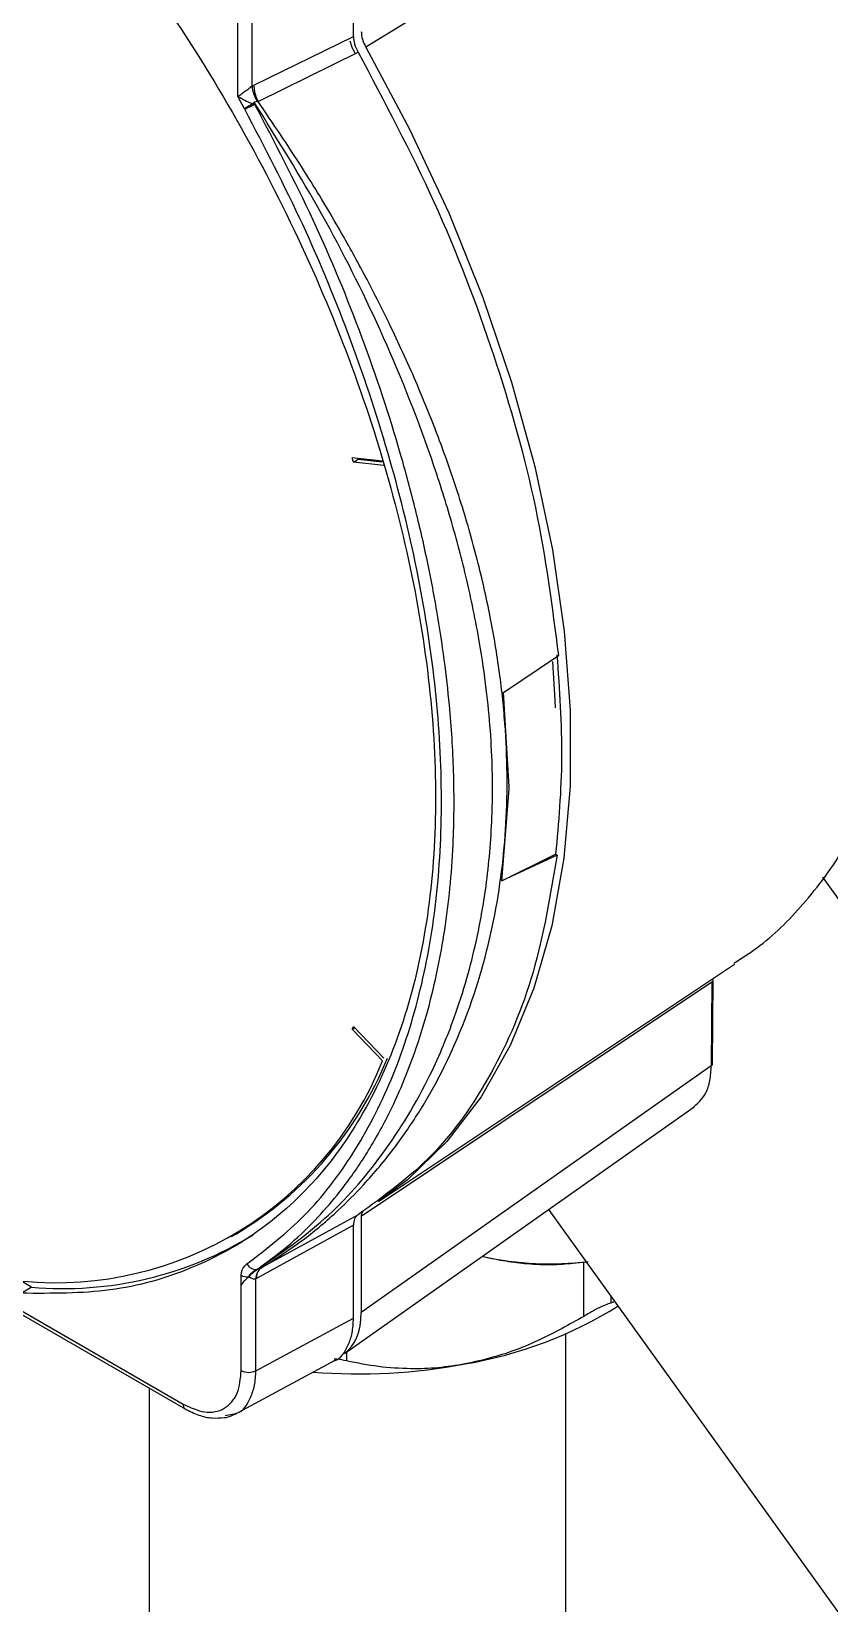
# Model space of a CAD drawing. Extents: x 150 to 4150, y 50 to 2920.
# Drawn here: x 3504.5 to 3590.7, y 1346 to 1515.7 of the extents above; entities that cross this region are included whole.
import ezdxf

# ---------------------------------------------------------------- set-up
doc = ezdxf.new("R2010")
doc.units = 0
doc.header["$LTSCALE"] = 10
doc.linetypes.add('SLD-KATı', pattern=[0])
doc.layers.get('0').update_dxf_attribs({"linetype": 'CONTINUOUS'})

msp = doc.modelspace()

# ---------------------------------------------------------------- linework, layer by layer
at = {"color": 7, "linetype": 'SLD-KATı'}
for p, q in [((3539.28, 1515.2), (3539.28, 1588.78)), ((3526.81, 1508.71), (3526.81, 1587.89)), ((3528.36, 1509.85), (3528.36, 1587.87)), ((3598.63, 1549.63), (3540.63, 1514.02)), ((3528.53, 1509.94), (3539.28, 1515.2)), ((3528.98, 1508.18), (3539.79, 1513.48)), ((3527.52, 1507.38), (3526.81, 1508.71)), ((3528.36, 1509.85), (3528.53, 1509.94)), ((3527.55, 1507.33), (3527.52, 1507.38)), ((3528.4, 1507.93), (3528.58, 1508.1)), ((3528.61, 1507.9), (3528.4, 1507.93)), ((3528.91, 1508.16), (3528.58, 1508.1)), ((3528.61, 1507.9), (3528.58, 1508.1)), ((3542.42, 1469.33), (3539.15, 1469.7)), ((3539.28, 1469.24), (3539.15, 1469.7)), ((3539.28, 1469.24), (3539.81, 1469.55)), ((3542.56, 1468.88), (3539.28, 1469.24)), ((3539.79, 1469.63), (3539.81, 1469.55)), ((3539.81, 1469.55), (3542.37, 1469.26)), ((3555.48, 1444.39), (3561.42, 1448.36)), ((3556.08, 1434.2), (3555.48, 1444.39)), ((3556.08, 1433.97), (3556.08, 1434.2)), ((3555.29, 1424.03), (3556.08, 1433.97)), ((3555.29, 1424.03), (3561.11, 1426.92)), ((3561.27, 1426.83), (3555.29, 1424.03)), ((3561.11, 1426.92), (3561.27, 1426.83)), ((3618.88, 1384.24), (3589.96, 1424.45)), ((3425.1, 1422.85), (3520.9, 1367.55)), ((3425.33, 1422.33), (3521.13, 1367.03)), ((3541.98, 1389.43), (3580.43, 1415.05)), ((3540.13, 1387.86), (3577.99, 1413.13)), ((3577.99, 1413.13), (3577.92, 1404.07)), ((3578.05, 1404.26), (3578.12, 1413.32)), ((3539.15, 1408.03), (3539.28, 1408.33)), ((3539.15, 1408.03), (3539.42, 1408.18)), ((3542.42, 1404.6), (3539.15, 1408.03)), ((3542.56, 1404.91), (3539.28, 1408.33)), ((3577.92, 1404.07), (3540.13, 1377.43)), ((3538.31, 1373.01), (3576.08, 1399.64)), ((3560.35, 1388.55), (3599.15, 1334.6)), ((3539.28, 1386.86), (3528.83, 1381.12)), ((3539.79, 1388), (3529.33, 1382.25)), ((3539.28, 1376.83), (3539.28, 1386.86)), ((3540.13, 1387.86), (3540.13, 1377.43)), ((3526.12, 1385.64), (3526.65, 1385.95)), ((3527.17, 1380.33), (3527.17, 1381.47)), ((3528.85, 1382.09), (3528.93, 1382.11)), ((3563.02, 1382.77), (3564.39, 1382.93)), ((3504.51, 1380.18), (3503.46, 1379.52)), ((3504.51, 1380.18), (3503.48, 1380.78)), ((3527.17, 1371.17), (3527.17, 1380.33)), ((3528.83, 1381.12), (3528.75, 1381.07)), ((3528.75, 1371.16), (3528.75, 1381.07)), ((3567.47, 1378.65), (3567.06, 1378.47)), ((3528.75, 1371.16), (3539.28, 1376.83)), ((3562.23, 1304.69), (3562.23, 1375.15)), ((3526.43, 1366.45), (3537.31, 1372.3)), ((3517.23, 1369.28), (3517.23, 1309.84)), ((3525.43, 1366.33), (3526.57, 1366.56))]:
    msp.add_line(p, q, dxfattribs=at)
at = {"color": 8, "linetype": 'SLD-KATı'}
for p, q in [((3564.15, 1377.03), (3564.15, 1382.9)), ((3567.06, 1379.22), (3567.06, 1378.47)), ((3538.55, 1373.18), (3538.55, 1372.21))]:
    msp.add_line(p, q, dxfattribs=at)
at = {"color": 7, "linetype": 'SLD-KATı', "flags": 128}
for points in [[(3540.63, 1514.02), (3545.35, 1505.18), (3549.57, 1496.16), (3553.25, 1487.03), (3556.36, 1477.87), (3558.88, 1468.76), (3560.78, 1459.77), (3562.05, 1450.98), (3562.68, 1442.46), (3562.67, 1434.28), (3562, 1426.5), (3560.7, 1419.2), (3558.77, 1412.44), (3556.22, 1406.27), (3553.08, 1400.73), (3549.37, 1395.89), (3545.13, 1391.78), (3541.98, 1389.43)], [(3561.09, 1442.71), (3561.06, 1443.5), (3560.82, 1447.72)]]:
    msp.add_lwpolyline(points, dxfattribs=at)
at = {"color": 8, "linetype": 'SLD-KATı', "flags": 128}
msp.add_lwpolyline([(3577.99, 1413.13), (3578.04, 1413.17), (3578.08, 1413.22), (3578.11, 1413.27), (3578.12, 1413.33), (3578.1, 1413.38), (3578.07, 1413.43), (3578.05, 1413.46)], dxfattribs=at)
at = {"color": 7, "linetype": 'SLD-KATı'}
for centre, radius, start, end in [((3541.77, 1485.52), 26.09, 120.825, 123.1082), ((3515.11, 1531.86), 27.5, 296.8927, 299.4092), ((3507.13, 1418.65), 37.99, 264.6405, 338.3052), ((3506.54, 1419.73), 39.31, 300.7555, 337.85), ((3577.82, 1404.28), 0.237, 296.9478, 354.8265), ((3507.94, 1419.17), 39.14, 264.9747, 301.6147), ((3560.5, 1416.74), 34.04, 257.7547, 276.9352), ((3527.93, 1382.91), 1.63, 241.9865, 271.4378), ((3528.8, 1383.25), 1.17, 209.0462, 272.1831), ((3530.12, 1381.13), 1.37, 126.5362, 182.4982), ((3543.84, 1416.57), 45.3, 279.543, 301.9829), ((3539.73, 1434.56), 63.74, 265.6549, 280.503), ((3527.97, 1372.71), 1.73, 242.6565, 296.7662)]:
    msp.add_arc(centre, radius, start, end, dxfattribs=at)
at = {"color": 8, "linetype": 'SLD-KATı'}
msp.add_arc((3521.43, 1367.48), 0.54, 172.8099, 235.9147, dxfattribs=at)
at = {"color": 7, "linetype": 'SLD-KATı'}
msp.add_ellipse((3533.05, 1381.54), major_axis=(-5.01, 8.68), ratio=0.575802, start_param=3.193814, end_param=3.925702, dxfattribs=at)
for points in [[(3503.46, 1538.18), (3506.7, 1534.46), (3513.18, 1527.02), (3521.9, 1514.46), (3529.65, 1501.21), (3536.21, 1487.42), (3541.46, 1473.41), (3545.29, 1459.46), (3547.62, 1445.87), (3548.41, 1432.9), (3547.62, 1420.84), (3545.29, 1409.94), (3541.46, 1400.41), (3536.21, 1392.46), (3529.65, 1386.25), (3521.9, 1381.95), (3513.18, 1379.46), (3506.7, 1379.5), (3503.46, 1379.52)], [(3539.79, 1513.48), (3542.63, 1508.13), (3548.33, 1497.44), (3554.68, 1480.8), (3559.37, 1464.21), (3560.73, 1453.64), (3561.42, 1448.36)], [(3561.27, 1426.83), (3560.54, 1422.49), (3559.09, 1413.81), (3554.4, 1403.01), (3548.13, 1394.01), (3542.57, 1390), (3539.79, 1388)]]:
    msp.add_open_spline(points, degree=3, dxfattribs=at)
for points, knots in [([(3540.13, 1515.73), (3540.14, 1515.59), (3540.16, 1515.2), (3540.33, 1514.6), (3540.54, 1514.19), (3540.63, 1514.02)], [0, 0, 0, 0, 0.272017, 0.707345, 1, 1, 1, 1]), ([(3539.51, 1513.32), (3539.34, 1513.62), (3539.09, 1514.07), (3538.97, 1514.53), (3538.93, 1514.68)], [0, 0, 0, 0, 0.675839, 1, 1, 1, 1]), ([(3539.28, 1515.2), (3539.31, 1514.92), (3539.35, 1514.36), (3539.64, 1513.77), (3539.79, 1513.48)], [0, 0, 0, 0, 0.500828, 1, 1, 1, 1]), ([(3526.81, 1508.71), (3526.9, 1508.78), (3527.1, 1508.92), (3527.48, 1509.19), (3527.84, 1509.46), (3528.15, 1509.69), (3528.29, 1509.8), (3528.36, 1509.85)], [0, 0, 0, 0, 0.250799, 0.500598, 0.750047, 0.883052, 1, 1, 1, 1]), ([(3528.4, 1507.93), (3528.11, 1508.03), (3527.52, 1508.24), (3527.05, 1508.56), (3526.81, 1508.71)], [0, 0, 0, 0, 0.500692, 1, 1, 1, 1]), ([(3528.91, 1508.16), (3528.84, 1508.3), (3528.68, 1508.59), (3528.52, 1509.02), (3528.4, 1509.45), (3528.37, 1509.72), (3528.36, 1509.85)], [0, 0, 0, 0, 0.249927, 0.500037, 0.750067, 1, 1, 1, 1]), ([(3528.53, 1509.94), (3528.54, 1509.81), (3528.54, 1509.53), (3528.63, 1509.08), (3528.77, 1508.62), (3528.91, 1508.32), (3528.98, 1508.18)], [0, 0, 0, 0, 0.247608, 0.500007, 0.752402, 1, 1, 1, 1]), ([(3527.78, 1382.69), (3529.92, 1384.34), (3534.21, 1387.64), (3539.38, 1394.41), (3543.53, 1402.38), (3546.55, 1411.52), (3548.39, 1421.68), (3548.99, 1432.74), (3548.35, 1444.52), (3546.47, 1456.83), (3543.41, 1469.47), (3539.22, 1482.22), (3534.01, 1494.96), (3529.7, 1503.2), (3527.55, 1507.33)], [0, 0, 0, 0, 0.083421, 0.166582, 0.249905, 0.333319, 0.41657, 0.499971, 0.58337, 0.666642, 0.750064, 0.833378, 0.916567, 1, 1, 1, 1]), ([(3528.93, 1382.11), (3531.42, 1383.83), (3536.39, 1387.26), (3542.64, 1394.41), (3546.65, 1401.01), (3548.99, 1406.19), (3550.33, 1409.64), (3551.52, 1413.35), (3552.45, 1417), (3553.09, 1420.17), (3553.59, 1423.23), (3553.99, 1426.67), (3554.21, 1429.92), (3554.29, 1432.35), (3554.3, 1434.17), (3554.26, 1438.12), (3553.87, 1443.37), (3552.84, 1450.42), (3551.55, 1456.68), (3549.74, 1463.45), (3546.89, 1472.31), (3542.5, 1483.22), (3536.09, 1496.05), (3531.08, 1504.09), (3528.58, 1508.1)], [0, 0, 0, 0, 0.08308, 0.166377, 0.252583, 0.281374, 0.307192, 0.343017, 0.374609, 0.395323, 0.417551, 0.445078, 0.472689, 0.489244, 0.497893, 0.511808, 0.573797, 0.607895, 0.656778, 0.700717, 0.74356, 0.833339, 0.916812, 1, 1, 1, 1]), ([(3528.85, 1382.09), (3529.95, 1382.89), (3532.17, 1384.49), (3535.03, 1387.22), (3537.76, 1390.32), (3540.35, 1393.9), (3542.62, 1397.82), (3544.46, 1401.71), (3546, 1405.66), (3547.33, 1409.92), (3548.39, 1414.38), (3549.18, 1418.75), (3549.74, 1423.24), (3550.05, 1427.59), (3550.17, 1431.82), (3550.11, 1436.81), (3549.77, 1442.19), (3549.11, 1447.98), (3548.31, 1453.27), (3547.23, 1458.89), (3545.9, 1464.57), (3543.76, 1472.49), (3540.34, 1482.76), (3535.14, 1495.45), (3530.79, 1503.74), (3528.61, 1507.9)], [0, 0, 0, 0, 0.041728, 0.083481, 0.119021, 0.163985, 0.210984, 0.245903, 0.280669, 0.322791, 0.35959, 0.39397, 0.429124, 0.464859, 0.492644, 0.522515, 0.572302, 0.605643, 0.641219, 0.679119, 0.717488, 0.753206, 0.833827, 0.916725, 1, 1, 1, 1]), ([(3528.91, 1508.16), (3528.92, 1508.16), (3528.95, 1508.17), (3528.97, 1508.18), (3528.98, 1508.18)], [0, 0, 0, 0, 0.502369, 1, 1, 1, 1]), ([(3529.33, 1382.25), (3530.9, 1383.25), (3533.79, 1385.11), (3537.42, 1388.2), (3540.69, 1391.48), (3543.69, 1395.08), (3546.48, 1399.15), (3549.86, 1405.15), (3553.13, 1413.36), (3555.41, 1424.05), (3556, 1433.08), (3555.74, 1440.42), (3555.16, 1446.18), (3554.18, 1452.18), (3552.79, 1458.39), (3550.96, 1464.87), (3548.79, 1471.17), (3546.31, 1477.38), (3543.49, 1483.62), (3540.48, 1489.56), (3537.2, 1495.42), (3533.56, 1501.45), (3530.61, 1505.79), (3528.98, 1508.18)], [0, 0, 0, 0, 0.049097, 0.090792, 0.125082, 0.169737, 0.21139, 0.25004, 0.340964, 0.423347, 0.499945, 0.538406, 0.578948, 0.619836, 0.661416, 0.704793, 0.749973, 0.787438, 0.829224, 0.87533, 0.907694, 0.949252, 1, 1, 1, 1]), ([(3580.37, 1415.15), (3581.32, 1415.76), (3584.15, 1417.6), (3588.4, 1421.9), (3592.62, 1427.76), (3595.99, 1434.55), (3598.52, 1441.95), (3600.38, 1450.59), (3600.8, 1457.16), (3601.01, 1460.54)], [0, 0, 0, 0, 0.075842, 0.225969, 0.393434, 0.530449, 0.677217, 0.833735, 1, 1, 1, 1]), ([(3561.26, 1448.45), (3561.52, 1444.69), (3562.04, 1437.18), (3561.42, 1430.34), (3561.11, 1426.92)], [0, 0, 0, 0, 0.500065, 1, 1, 1, 1]), ([(3575.82, 1399.48), (3576.39, 1399.96), (3577.26, 1400.71), (3577.83, 1402.46), (3577.89, 1403.53), (3577.92, 1404.07)], [0, 0, 0, 0, 0.481985, 0.736742, 1, 1, 1, 1]), ([(3540.38, 1388.43), (3540.34, 1388.4), (3540.24, 1388.32), (3540.14, 1388.12), (3540.13, 1387.93), (3540.13, 1387.86)], [0, 0, 0, 0, 0.2699316, 0.7027147, 1, 1, 1, 1]), ([(3539.79, 1388), (3539.64, 1387.87), (3539.35, 1387.62), (3539.31, 1387.11), (3539.28, 1386.86)], [0, 0, 0, 0, 0.49927, 1, 1, 1, 1]), ([(3553.28, 1383.48), (3554.11, 1383.31), (3555.78, 1382.96), (3558.25, 1382.67), (3560.71, 1382.57), (3562.23, 1382.7), (3562.99, 1382.77)], [0, 0, 0, 0, 0.220853, 0.444668, 0.720511, 1, 1, 1, 1]), ([(3527.17, 1381.47), (3527.18, 1381.6), (3527.2, 1381.88), (3527.38, 1382.33), (3527.62, 1382.55), (3527.78, 1382.69)], [0, 0, 0, 0, 0.238417, 0.499401, 1, 1, 1, 1]), ([(3527.98, 1381.28), (3528.13, 1381.45), (3528.43, 1381.8), (3528.77, 1382.01), (3528.93, 1382.11)], [0, 0, 0, 0, 0.502159, 1, 1, 1, 1]), ([(3527.98, 1381.28), (3528.01, 1381.36), (3528.09, 1381.54), (3528.38, 1381.83), (3528.66, 1381.98), (3528.85, 1382.09)], [0, 0, 0, 0, 0.220846, 0.467204, 1, 1, 1, 1]), ([(3528.83, 1381.12), (3528.83, 1381.24), (3528.85, 1381.5), (3528.95, 1381.82), (3529.11, 1382.09), (3529.26, 1382.2), (3529.33, 1382.25)], [0, 0, 0, 0, 0.247646, 0.500001, 0.752355, 1, 1, 1, 1]), ([(3529.3, 1382.24), (3529.25, 1382.21), (3529.13, 1382.16), (3529, 1382.13), (3528.93, 1382.11)], [0, 0, 0, 0, 0.490386, 1, 1, 1, 1]), ([(3529.3, 1382.24), (3529.31, 1382.24), (3529.32, 1382.24), (3529.33, 1382.25), (3529.33, 1382.25)], [0, 0, 0, 0, 0.501277, 1, 1, 1, 1]), ([(3527.17, 1380.33), (3527.26, 1380.49), (3527.41, 1380.74), (3527.69, 1381.07), (3527.89, 1381.22), (3527.98, 1381.28)], [0, 0, 0, 0, 0.5007382, 0.7855717, 1, 1, 1, 1]), ([(3528.75, 1381.07), (3528.7, 1381.06), (3528.59, 1381.03), (3528.32, 1381.07), (3528.12, 1381.19), (3527.98, 1381.28)], [0, 0, 0, 0, 0.209457, 0.442869, 1, 1, 1, 1]), ([(3567.06, 1378.47), (3566.88, 1378.41), (3566.52, 1378.29), (3565.69, 1377.9), (3564.86, 1377.45), (3564.35, 1377.15), (3564.15, 1377.03)], [0, 0, 0, 0, 0.280694, 0.562832, 0.82575, 1, 1, 1, 1]), ([(3537.11, 1372.23), (3537.15, 1372.23), (3537.92, 1372.38), (3538.6, 1373.55), (3539.2, 1375.21), (3539.26, 1376.28), (3539.28, 1376.83)], [0, 0, 0, 0, 0.021563, 0.49629, 0.744793, 1, 1, 1, 1]), ([(3564.15, 1377.03), (3562.6, 1376.15), (3559.45, 1374.38), (3555.08, 1372.71), (3552.35, 1372.11), (3551.35, 1371.89)], [0, 0, 0, 0, 0.382411, 0.774653, 1, 1, 1, 1]), ([(3538.55, 1372.21), (3538.21, 1372.29), (3537.78, 1372.38), (3537.3, 1372.41), (3537.19, 1372.42)], [0, 0, 0, 0, 0.788034, 1, 1, 1, 1]), ([(3551.35, 1371.89), (3550.37, 1371.73), (3548.4, 1371.42), (3545.25, 1371.33), (3541.93, 1371.54), (3539.68, 1371.99), (3538.55, 1372.21)], [0, 0, 0, 0, 0.220853, 0.444668, 0.720511, 1, 1, 1, 1]), ([(3520.9, 1367.55), (3521.68, 1367.19), (3522.9, 1366.63), (3524.37, 1366.69), (3525.36, 1367.05), (3526.17, 1367.74), (3526.96, 1368.97), (3527.09, 1370.31), (3527.17, 1371.17)], [0, 0, 0, 0, 0.239457, 0.369682, 0.5, 0.630222, 0.760543, 1, 1, 1, 1]), ([(3521.13, 1367.03), (3521.61, 1366.79), (3522.58, 1366.3), (3524.03, 1365.99), (3524.91, 1366.07), (3525.34, 1366.11)], [0, 0, 0, 0, 0.332386, 0.668345, 1, 1, 1, 1]), ([(3525.34, 1366.11), (3525.35, 1366.11), (3525.82, 1366.13), (3526.2, 1366.33), (3526.58, 1366.53)], [0, 0, 0, 0, 0.019474, 1, 1, 1, 1])]:
    msp.add_open_spline(points, degree=3, knots=knots, dxfattribs=at)
at = {"color": 8, "linetype": 'SLD-KATı'}
msp.add_open_spline([(3526.57, 1366.56), (3526.6, 1366.57), (3527.38, 1366.71), (3528.06, 1367.89), (3528.66, 1369.55), (3528.72, 1370.62), (3528.75, 1371.16)], degree=3, knots=[0, 0, 0, 0, 0.021564, 0.496302, 0.744801, 1, 1, 1, 1], dxfattribs=at)

doc.saveas('drawing.dxf')
